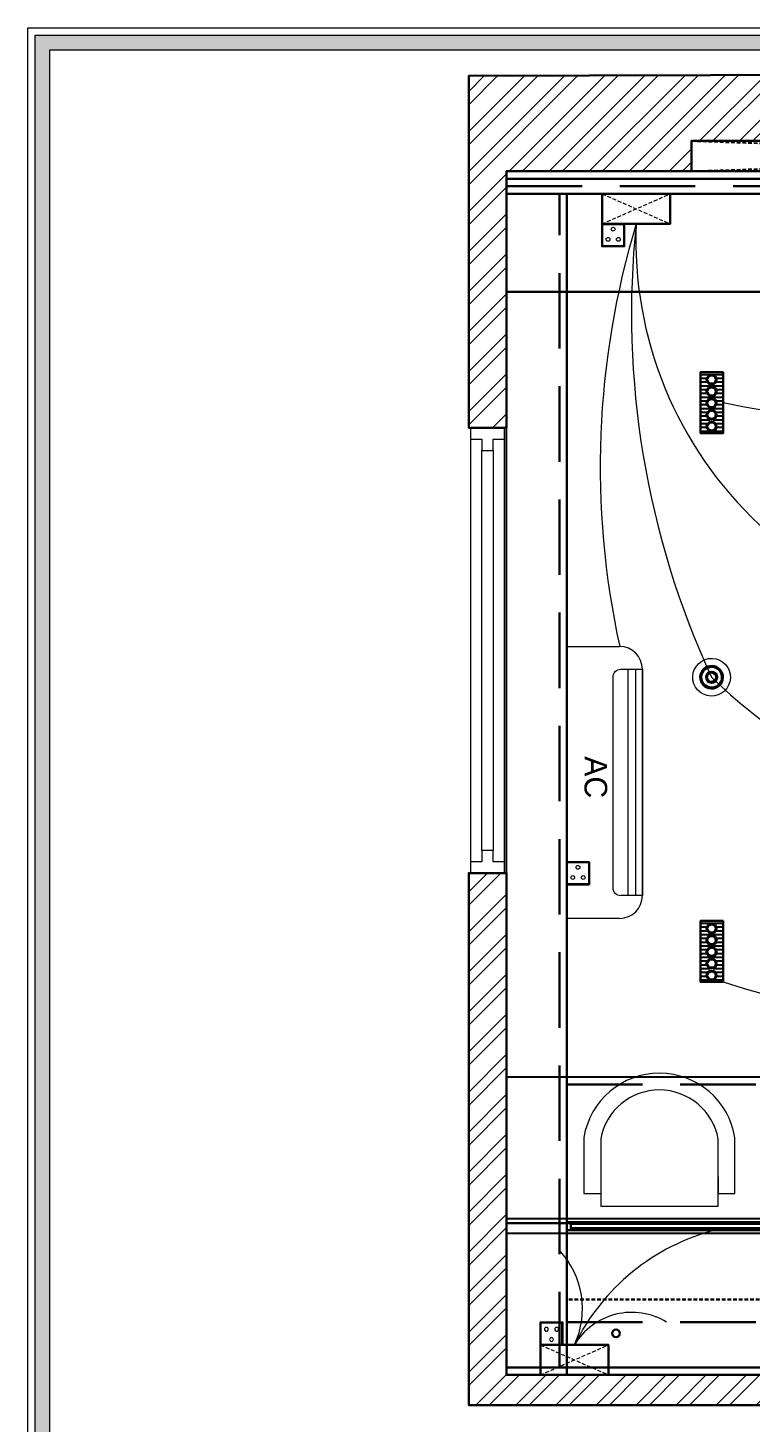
# Model space of a CAD drawing. Header units: millimetres. Extents: x 145796 to 148307, y -176303 to -174465.
# Drawn here: x 146250.8 to 146346.6, y -174808.7 to -174623.9 of the extents above; entities that cross this region are included whole.
import ezdxf

# ---------------------------------------------------------------- set-up
doc = ezdxf.new("R2010")
doc.units = ezdxf.units.MM
doc.header["$MEASUREMENT"] = 0
for name, pattern in [('00 . GROUND FLOOR$0$DASHED', [0.75, 0.5, -0.25]), ('DASHED', [0.75, 0.5, -0.25]), ('DASHED2', [0.375, 0.25, -0.125]), ('DASHEDX2', [1.5, 1, -0.5])]:
    doc.linetypes.add(name, pattern=pattern)
doc.layers.add('AR HATCH-7', color=7, linetype='Continuous')
for name, color, linetype, lineweight in [('Dimension', 10, 'DASHEDX2', 20), ('el', 7, 'Continuous', 20), ('ELEC-wires', 1, 'DASHED2', 13), ('Electrical', 84, 'Continuous', 30), ('FURNITURE', 32, 'Continuous', 9), ('FURNITURE-1', 252, 'Continuous', 13), ('GF FALSE CEILING', 6, 'Continuous', 35), ('hatch-rcc', 251, 'Continuous', 9), ('SECOND FLOOR', 7, 'Continuous', 9), ('Text', 7, 'Continuous', 15), ('wall', 7, 'Continuous', 30)]:
    doc.layers.add(name, color=color, linetype=linetype, lineweight=lineweight)
doc.styles.add('TEXT', font='eurr____.ttf')

# ---------------------------------------------------------------- blocks, each defined once
blk = doc.blocks.new('RGH')
at = {"color": 242, "linetype": 'DASHED', "true_color": 0xcd2027}
for p, q in [((130318.55, 18194.22), (130309.54, 18198.2)), ((130318.55, 18198.2), (130309.54, 18194.22))]:
    blk.add_line(p, q, dxfattribs=at)
at = {"layer": 'ELEC-wires', "color": 5, "linetype": 'ByBlock', "lineweight": 30, "ltscale": 4}
blk.add_lwpolyline([(130309.54, 18198.2), (130318.55, 18198.2), (130318.55, 18194.22), (130309.54, 18194.22)], close=True, dxfattribs=at)
blk = doc.blocks.new('erfer')
at = {"layer": 'hatch-rcc', "lineweight": 30}
blk.add_lwpolyline([(1905.9, -1304.21), (1908.38, -1304.21), (1908.38, -1306.73), (1905.9, -1306.73)], close=True, dxfattribs=at)
at = {"layer": 'hatch-rcc'}
blk.add_lwpolyline([(1905.96, -1304.28), (1908.31, -1304.28), (1908.31, -1306.66), (1905.96, -1306.66)], close=True, dxfattribs=at)
for centre in [(1907.14, -1304.81), (1906.56, -1305.95), (1907.72, -1305.95)]:
    blk.add_circle(centre, 0.211, dxfattribs=at)
blk = doc.blocks.new('16')
at = {"layer": 'hatch-rcc', "color": 1, "lineweight": 30}
blk.add_lwpolyline([(392822.83, -38266.87), (392825.13, -38266.87), (392825.13, -38269.2), (392822.83, -38269.2)], close=True, dxfattribs=at)
at = {"layer": 'hatch-rcc', "color": 1}
blk.add_lwpolyline([(392822.89, -38266.93), (392825.07, -38266.93), (392825.07, -38269.14), (392822.89, -38269.14)], close=True, dxfattribs=at)
for centre in [(392823.98, -38267.42), (392823.44, -38268.48), (392824.52, -38268.48)]:
    blk.add_circle(centre, 0.195, dxfattribs=at)

msp = doc.modelspace()

# ---------------------------------------------------------------- hatches: boundary and pattern name
at = {"layer": 'AR HATCH-7', "lineweight": 0, "true_color": 0x939598, "transparency": 33554687}
h = msp.add_hatch(dxfattribs=at)
h.set_pattern_fill('ANSI32', color=252, scale=10)
h.set_pattern_definition([(45, (12454.5157, 8958.0253), (-2.65165043, 2.65165043), []), (45, (12456.2835, 8958.0253), (-2.65165043, 2.65165043), [])])
h.paths.add_polyline_path([(146469.15, -174629.78), (146309.19, -174630.24), (146309.19, -174676.85), (146314.19, -174676.85), (146314.19, -174642.85), (146338.69, -174642.85), (146338.69, -174638.85), (146463.69, -174638.85), (146463.7, -174663.84), (146463.7, -174663.84), (146463.7, -174664.86), (146468.7, -174664.83)])
h.paths.add_polyline_path([(146314.19, -174735.85), (146309.19, -174735.85), (146309.19, -174806.35), (146468.73, -174806.35), (146468.78, -174761.85), (146463.78, -174761.88), (146463.7, -174802.35), (146364.71, -174802.35), (146364.71, -174802.35), (146314.19, -174802.35), (146314.2, -174782.26)])
h.paths.add_polyline_path([(146468.7, -174692.82), (146463.7, -174692.85), (146463.7, -174728.85), (146468.7, -174728.82)])
at = {"layer": 'Dimension', "true_color": 0xd39e00, "transparency": 33554687}
h = msp.add_hatch(color=42, dxfattribs=at)
h.paths.add_polyline_path([(146251.78, -174624.84), (146251.78, -174819.15), (146527.84, -174819.15), (146527.84, -174624.84)])
h.paths.add_polyline_path([(146253.72, -174626.78), (146525.9, -174626.78), (146525.9, -174817.21), (146253.72, -174817.21)], flags=16)
at = {"layer": 'Electrical', "lineweight": 25, "true_color": 0x000000}
h = msp.add_hatch(dxfattribs=at)
h.set_pattern_fill('ANSI31', color=18, scale=4, angle=315)
h.set_pattern_definition([(360, (167310.7183, -161678.28756), (2e-16, 0.5), [])])
h.paths.add_polyline_path([(146342.88, -174671.81), (146341.83, -174670.94, -0.675401), (146340.69, -174670.48, -0.15536), (146340.81, -174670.1), (146340.06, -174669.48), (146339.88, -174669.48), (146339.88, -174677.57), (146342.88, -174677.57)])
h.paths.add_polyline_path([(146342.01, -174676.7, -1), (146340.69, -174676.7, -1)], flags=16)
h.paths.add_polyline_path([(146340.69, -174675.15, -1), (146342.01, -174675.15, -1)], flags=16)
h.paths.add_polyline_path([(146341.88, -174676.7, -1), (146340.82, -174676.7, -1)], flags=0)
h.paths.add_polyline_path([(146340.82, -174675.15, -1), (146341.88, -174675.15, -1)], flags=0)
h.paths.add_polyline_path([(146340.69, -174673.59, -1), (146342.01, -174673.59, -1)], flags=16)
h.paths.add_polyline_path([(146340.82, -174673.59, -1), (146341.88, -174673.59, -1)], flags=0)
h.paths.add_polyline_path([(146340.69, -174672.04, -1), (146342.01, -174672.04, -1)], flags=16)
h.paths.add_polyline_path([(146340.82, -174672.04, -1), (146341.88, -174672.04, -1)], flags=0)
h.paths.add_polyline_path([(146341.83, -174670.94), (146342.88, -174671.81), (146342.88, -174669.48), (146340.06, -174669.48), (146340.81, -174670.1, -0.731062), (146342.01, -174670.48, -0.193744)], flags=17)
h = msp.add_hatch(dxfattribs=at)
h.set_pattern_fill('ANSI31', color=18, scale=4, angle=315)
h.set_pattern_definition([(360, (167310.7183, -161750.9992), (2e-16, 0.5), [])])
h.paths.add_polyline_path([(146342.88, -174744.52), (146341.83, -174743.65, -0.675401), (146340.69, -174743.19, -0.15536), (146340.81, -174742.81), (146340.06, -174742.19), (146339.88, -174742.19), (146339.88, -174750.28), (146342.88, -174750.28)])
h.paths.add_polyline_path([(146342.01, -174749.42, -1), (146340.69, -174749.42, -1)], flags=16)
h.paths.add_polyline_path([(146340.69, -174747.86, -1), (146342.01, -174747.86, -1)], flags=16)
h.paths.add_polyline_path([(146341.88, -174749.42, -1), (146340.82, -174749.42, -1)], flags=0)
h.paths.add_polyline_path([(146340.82, -174747.86, -1), (146341.88, -174747.86, -1)], flags=0)
h.paths.add_polyline_path([(146340.69, -174746.31, -1), (146342.01, -174746.31, -1)], flags=16)
h.paths.add_polyline_path([(146340.82, -174746.31, -1), (146341.88, -174746.31, -1)], flags=0)
h.paths.add_polyline_path([(146340.69, -174744.75, -1), (146342.01, -174744.75, -1)], flags=16)
h.paths.add_polyline_path([(146340.82, -174744.75, -1), (146341.88, -174744.75, -1)], flags=0)
h.paths.add_polyline_path([(146341.83, -174743.65), (146342.88, -174744.52), (146342.88, -174742.19), (146340.06, -174742.19), (146340.81, -174742.81, -0.731062), (146342.01, -174743.19, -0.193744)], flags=17)

# ---------------------------------------------------------------- linework, layer by layer
at = {"layer": 'Dimension', "color": 42, "linetype": 'Continuous', "true_color": 0xd39e00, "transparency": 33554687, "elevation": 0.13}
for points in [[(146250.82, -174623.87), (146528.81, -174623.87), (146528.81, -174820.12), (146250.82, -174820.12)], [(146251.78, -174624.84), (146527.84, -174624.84), (146527.84, -174819.15), (146251.78, -174819.15)], [(146253.72, -174626.78), (146525.9, -174626.78), (146525.9, -174817.21), (146253.72, -174817.21)]]:
    msp.add_lwpolyline(points, close=True, dxfattribs=at)
at = {"layer": 'Electrical', "lineweight": 15}
for p, q in [((146328.31, -174737.85, 0.13), (146328.31, -174709.85, 0.13)), ((146330.32, -174738.85, 0.13), (146330.32, -174708.85, 0.13)), ((146331.32, -174738.85, 0.13), (146331.32, -174708.85, 0.13))]:
    msp.add_line(p, q, dxfattribs=at)
at = {"layer": 'Electrical', "color": 240, "true_color": 0xed1f24, "elevation": 0.13}
for points in [[(146342.88, -174669.48), (146342.88, -174677.57), (146339.88, -174677.57), (146339.88, -174669.48)], [(146342.88, -174742.19), (146342.88, -174750.28), (146339.88, -174750.28), (146339.88, -174742.19)]]:
    msp.add_lwpolyline(points, close=True, dxfattribs=at)
at = {"layer": 'Electrical', "lineweight": 15, "elevation": 0.13}
for points in [[(146329.17, -174741.86), (146322.19, -174741.86), (146322.19, -174705.84), (146329.17, -174705.84)], [(146329.31, -174708.85), (146332.18, -174708.85), (146332.18, -174738.85), (146329.31, -174738.85)], [(146332.18, -174738.85), (146332.18, -174738.85), (146332.18, -174708.85)]]:
    msp.add_lwpolyline(points, dxfattribs=at)
at = {"layer": 'Electrical', "color": 7, "lineweight": 30, "elevation": 0.13}
msp.add_lwpolyline([(146322.19, -174783.15), (146463.74, -174783.15), (146463.74, -174782.09), (146322.19, -174782.09)], close=True, dxfattribs=at)
at = {"layer": 'Electrical', "color": 175, "lineweight": 30, "ltscale": 8, "true_color": 0x4554a5, "elevation": 0.13}
for points in [[(146463.34, -174782.31), (146463.34, -174782.93), (146322.7, -174782.93), (146322.7, -174782.31)], [(146463.32, -174782.33), (146463.32, -174782.92), (146322.72, -174782.92), (146322.72, -174782.33)]]:
    msp.add_lwpolyline(points, close=True, dxfattribs=at)
at = {"layer": 'Electrical', "color": 18, "lineweight": 25, "true_color": 0x000000}
for centre, radius in [((146341.35, -174670.48, 0.13), 0.662), ((146341.35, -174672.04, 0.13), 0.662), ((146341.35, -174670.48, 0.13), 0.53), ((146341.35, -174673.59, 0.13), 0.662), ((146341.35, -174672.04, 0.13), 0.53), ((146341.35, -174673.59, 0.13), 0.53), ((146341.35, -174675.15, 0.13), 0.662), ((146341.35, -174675.15, 0.13), 0.53), ((146341.35, -174676.7, 0.13), 0.662), ((146341.35, -174676.7, 0.13), 0.53), ((146341.35, -174743.19, 0.13), 0.662), ((146341.35, -174743.19, 0.13), 0.53), ((146341.35, -174744.75, 0.13), 0.662), ((146341.35, -174744.75, 0.13), 0.53), ((146341.35, -174746.31, 0.13), 0.662), ((146341.35, -174747.86, 0.13), 0.662), ((146341.35, -174746.31, 0.13), 0.53), ((146341.35, -174749.42, 0.13), 0.662), ((146341.35, -174747.86, 0.13), 0.53), ((146341.35, -174749.42, 0.13), 0.53)]:
    msp.add_circle(centre, radius, dxfattribs=at)
at = {"layer": 'Electrical', "lineweight": 15}
for centre, start, end in [((146329.17, -174708.85, 0.13), 0, 90), ((146329.17, -174738.85, 0.13), 270, 0)]:
    msp.add_arc(centre, 3.01, start, end, dxfattribs=at)
at = {"layer": 'Electrical', "color": 5, "lineweight": 5, "ltscale": 8}
msp.add_ellipse((146341.35, -174709.91, 0.13), major_axis=(1.69, -1.84), ratio=1, start_param=-0.785398, end_param=5.497787, dxfattribs=at)
at = {"layer": 'Electrical', "color": 5, "ltscale": 8}
for major_axis, start_param, end_param in [((1.02, -1.1), -0.785398, 5.497787), ((-1.01, -0.93), 0.785398, 7.068583), ((-0.544, -0.501), 0.785398, 7.068583), ((-0.453, -0.417), 0.785398, 7.068583)]:
    msp.add_ellipse((146341.35, -174709.91, 0.13), major_axis=major_axis, ratio=1, start_param=start_param, end_param=end_param, dxfattribs=at)
at = {"layer": 'Electrical', "lineweight": 15, "extrusion": (0, 0, -1)}
for centre, start_param, end_param in [((146329.31, -174709.85, 0.13), -0.785398, 0.785398), ((146329.31, -174737.85, 0.13), 3.926991, 5.497787)]:
    msp.add_ellipse(centre, major_axis=(-0.71, 0.71), ratio=1, start_param=start_param, end_param=end_param, dxfattribs=at)
at = {"layer": 'FURNITURE', "color": 9, "linetype": '00 . GROUND FLOOR$0$DASHED', "lineweight": 25, "true_color": 0xc7c8ca}
for p, q in [((146338.69, -174642.85, 0.13), (146463.69, -174638.85, 0.13)), ((146338.69, -174638.85, 0.13), (146463.69, -174642.85, 0.13))]:
    msp.add_line(p, q, dxfattribs=at)
at = {"layer": 'FURNITURE', "color": 3, "linetype": 'DASHEDX2', "lineweight": 30, "ltscale": 10}
for p, q in [((146314.19, -174644.85, 0.13), (146438.69, -174644.85, 0.13)), ((146321.19, -174801.35, 0.13), (146321.19, -174645.85, 0.13)), ((146322.19, -174763.88, 0.13), (146463.78, -174763.88, 0.13)), ((146322.19, -174795.35, 0.13), (146358.19, -174795.35, 0.13))]:
    msp.add_line(p, q, dxfattribs=at)
at = {"layer": 'FURNITURE', "color": 9, "lineweight": 30, "true_color": 0xc7c8ca}
for p, q in [((146322.19, -174645.85, 0.13), (146322.19, -174802.35, 0.13)), ((146314.19, -174658.85, 0.13), (146348.52, -174658.85, 0.13))]:
    msp.add_line(p, q, dxfattribs=at)
at = {"layer": 'FURNITURE', "color": 9, "lineweight": 30, "true_color": 0xc7c8ca, "elevation": 0.13}
for points in [[(146338.69, -174642.85), (146463.69, -174642.85), (146463.69, -174638.85), (146338.69, -174638.85)], [(146314.19, -174642.85), (146439.69, -174642.85), (146439.69, -174643.85), (146314.19, -174643.85)], [(146314.19, -174643.85), (146438.69, -174643.85), (146438.69, -174644.85), (146439.69, -174644.85), (146439.69, -174645.85), (146314.19, -174645.85)], [(146360.08, -174802.35), (146314.19, -174802.35), (146314.19, -174801.35), (146360.08, -174801.35)]]:
    msp.add_lwpolyline(points, close=True, dxfattribs=at)
at = {"layer": 'FURNITURE', "color": 9, "true_color": 0xc7c8ca, "elevation": 0.13, "flags": 128}
for points in [[(146342.22, -174778.32), (146344.44, -174778.32), (146344.44, -174770.94, 0.853613), (146324.44, -174770.89), (146324.44, -174778.32), (146326.67, -174778.32)], [(146342.22, -174776.1), (146342.22, -174778.32), (146342.22, -174771.12, 0.835758), (146326.66, -174771.08), (146326.66, -174776.1), (146326.66, -174778.32)]]:
    msp.add_lwpolyline(points, format="xyb", dxfattribs=at)
at = {"layer": 'FURNITURE', "color": 9, "true_color": 0xc7c8ca, "elevation": 0.13}
msp.add_lwpolyline([(146326.68, -174778.32), (146326.68, -174780.01), (146342.23, -174780.01), (146342.22, -174778.32)], dxfattribs=at)
at = {"layer": 'FURNITURE', "color": 9, "lineweight": 30, "true_color": 0xc7c8ca, "elevation": 0.13}
msp.add_lwpolyline([(146364.71, -174801.35), (146364.72, -174782.26), (146314.2, -174782.26), (146314.19, -174802.35), (146364.71, -174802.35), (146364.71, -174802.35)], dxfattribs=at)
at = {"layer": 'FURNITURE', "color": 9, "linetype": '00 . GROUND FLOOR$0$DASHED', "lineweight": 30, "true_color": 0xc7c8ca, "elevation": 0.13}
msp.add_lwpolyline([(146322.19, -174801.35), (146358.19, -174801.35), (146358.19, -174792.35), (146322.19, -174792.35)], close=True, dxfattribs=at)
at = {"layer": 'FURNITURE', "color": 9, "lineweight": 30, "true_color": 0xc7c8ca}
msp.add_circle((146328.69, -174796.85, 0.13), 0.5, dxfattribs=at)
at = {"layer": 'FURNITURE', "ltscale": 10}
for centre, radius, start, end in [((146437.78, -174682.03, 0.38), 111.18, 163.168, 192.3627), ((146445.67, -174661.68, 0.38), 114.93, 174.0859, 204.813), ((146383, -174651.97, 0.38), 51.69, 177.6402, 276.1869), ((146388.57, -174441.23, 0.13), 236.74, 258.8733, 281.1267), ((146388.57, -174661.51, 0.13), 67.62, 225.7124, 314.2876), ((146388.57, -174606.82, 0.13), 150.56, 252.3356, 287.6644), ((146349.05, -174811.03, -0.13), 28.79, 104.4392, 153.9058), ((146312.92, -174793.58, -0.13), 11.33, 335.0228, 43.1478), ((146330.79, -174802.92, -0.13), 8.86, 58.702, 149.038)]:
    msp.add_arc(centre, radius, start, end, dxfattribs=at)
at = {"layer": 'GF FALSE CEILING', "lineweight": 25, "elevation": 0.13}
for points in [[(146314.19, -174642.85), (146338.69, -174642.85), (146338.69, -174638.85), (146463.69, -174638.85), (146463.78, -174762.88), (146314.19, -174762.88)], [(146314.19, -174781.62), (146463.74, -174781.62), (146463.74, -174783.62), (146314.19, -174783.62)]]:
    msp.add_lwpolyline(points, close=True, dxfattribs=at)
at = {"layer": 'SECOND FLOOR', "elevation": 0.13}
msp.add_lwpolyline([(146309.44, -174676.85), (146309.44, -174678.35), (146310.94, -174678.35), (146310.94, -174679.85), (146312.44, -174679.85), (146312.44, -174732.85), (146310.94, -174732.85), (146310.94, -174734.35), (146309.44, -174734.35), (146309.44, -174735.85), (146313.94, -174735.85), (146313.94, -174734.35), (146312.44, -174734.35), (146312.44, -174732.85), (146310.94, -174732.85), (146310.94, -174679.85), (146312.44, -174679.85), (146312.44, -174678.35), (146313.94, -174678.35), (146313.94, -174676.85), (146309.44, -174676.85), (146309.44, -174735.85), (146313.94, -174735.85), (146313.94, -174676.85)], close=True, dxfattribs=at)
at = {"layer": 'wall', "lineweight": 30, "elevation": 0.13}
msp.add_lwpolyline([(146463.69, -174638.85), (146338.69, -174638.85), (146338.69, -174642.85), (146314.19, -174642.85), (146314.19, -174676.85), (146309.19, -174676.85), (146309.19, -174630.24), (146469.15, -174629.78), (146468.7, -174664.83), (146463.7, -174664.86), (146463.69, -174638.85)], dxfattribs=at)
msp.add_lwpolyline([(146463.78, -174761.88), (146463.7, -174802.35), (146314.19, -174802.35), (146314.19, -174735.85), (146309.19, -174735.85), (146309.19, -174806.35), (146468.73, -174806.35), (146468.78, -174761.85)], close=True, dxfattribs=at)

# ---------------------------------------------------------------- block references
at = {"layer": 'el', "color": 18, "true_color": 0x000000, "xscale": 1.274012090250485, "yscale": 1.274012090250485, "zscale": 1.274012090250485}
msp.add_blockref('16', (-354138.85, -125981.94, 0.13), dxfattribs=at)
at = {"layer": 'ELEC-wires', "linetype": 'ByBlock', "lineweight": -3, "xscale": -1}
msp.add_blockref('RGH', (276645.4, -192844.06, 0.38), dxfattribs=at)
at = {"layer": 'ELEC-wires', "linetype": 'ByBlock', "lineweight": -3, "rotation": 180}
msp.add_blockref('RGH', (276637.23, -156604.15, 0.38), dxfattribs=at)
at = {"layer": 'FURNITURE-1', "xscale": 1.18092012721511, "yscale": 1.18092012721511, "zscale": 1.18092012721511}
msp.add_blockref('erfer', (144076.14, -173109.67, 0.63), dxfattribs=at)
at = {"layer": 'FURNITURE-1', "xscale": -1.18092012721511, "yscale": 1.18092012721511, "zscale": 1.18092012721511, "rotation": 180}
msp.add_blockref('erfer', (144067.97, -176338.53, 0.63), dxfattribs=at)

# ---------------------------------------------------------------- texts
at = {"layer": 'Text', "style": 'TEXT'}
msp.add_text('AC', height=3, rotation=270, dxfattribs=at).set_placement((146324.52, -174720.37, 0.13))

doc.saveas('drawing.dxf')
